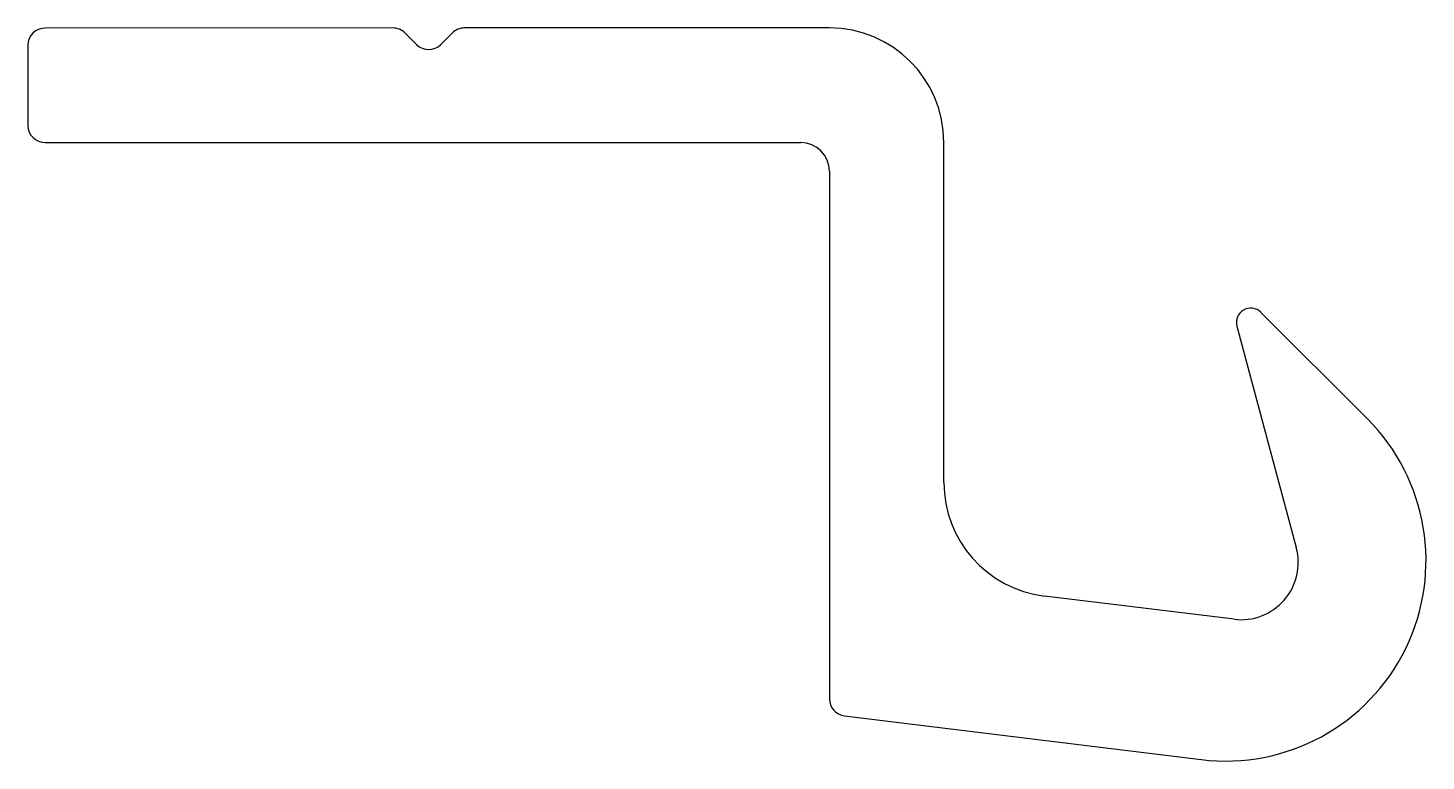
# Model space of a CAD drawing. Extents: x 708 to 732.4, y 761.3 to 774.1.
import ezdxf

# ---------------------------------------------------------------- set-up
doc = ezdxf.new("R2010")
doc.units = 0
doc.layers.get('0').update_dxf_attribs({"linetype": 'CONTINUOUS'})

msp = doc.modelspace()

# ---------------------------------------------------------------- linework, layer by layer
for p, q in [((714.333, 774.145), (708.257, 774.144)), ((714.745, 773.857), (714.545, 774.057)), ((715.369, 774.057), (715.169, 773.857)), ((721.957, 774.145), (715.581, 774.145)), ((707.957, 773.844), (707.957, 772.444)), ((708.257, 772.144), (721.457, 772.145)), ((723.957, 766.211), (723.957, 772.145)), ((721.957, 771.645), (721.958, 762.433)), ((731.356, 767.321), (729.496, 769.18)), ((729.078, 768.939), (730.114, 765.072)), ((729.027, 763.82), (725.714, 764.226)), ((722.221, 762.135), (728.455, 761.372))]:
    msp.add_line(p, q)
for centre, radius, start, end in [((708.257, 773.844), 0.3, 90.0043, 180.0043), ((714.333, 773.845), 0.3, 45, 90.0043), ((715.581, 773.845), 0.3, 90.0043, 135), ((721.957, 772.145), 2, 0.0043, 90.0043), ((714.957, 774.069), 0.3, 225, 315), ((708.257, 772.444), 0.3, 180.0043, 270.0043), ((721.457, 771.645), 0.5, 0.0043, 90.0043), ((729.319, 769.004), 0.25, 45.0019, 195.0072), ((728.881, 764.846), 3.5, 263.0187, 45.0043), ((725.957, 766.211), 2, 180.0044, 263.0186), ((729.148, 764.813), 1, 263.0187, 15.0048), ((722.258, 762.433), 0.3, 180.0043, 263.0187)]:
    msp.add_arc(centre, radius, start, end)

doc.saveas('drawing.dxf')
